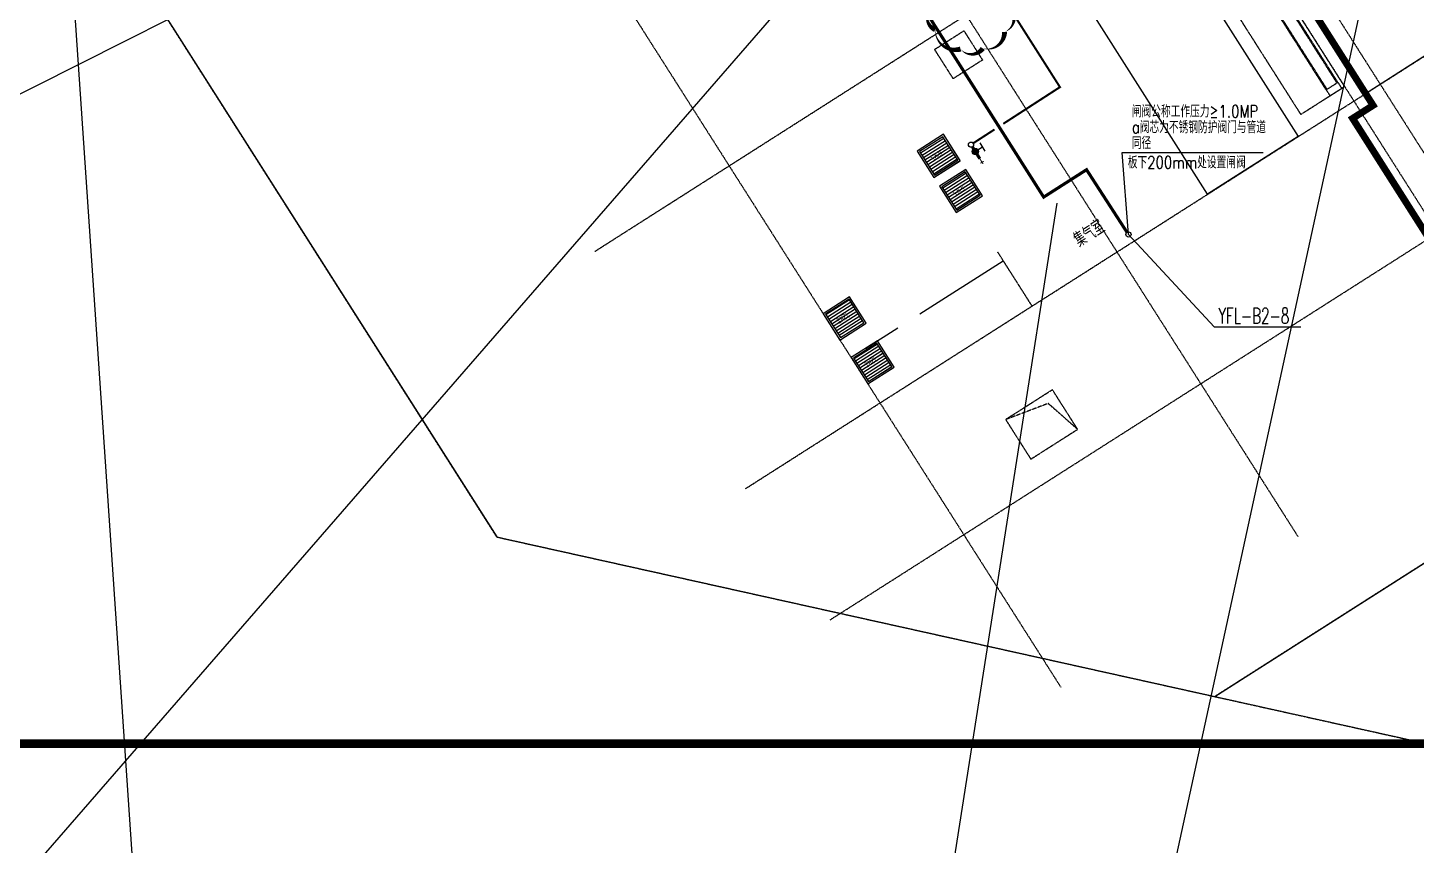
# Model space of a CAD drawing. Extents: x -1466470 to 922624, y -511729 to 590125.
# Drawn here: x -217023 to -176984, y -14968 to 8589 of the extents above; entities that cross this region are included whole.
import ezdxf

# ---------------------------------------------------------------- set-up
doc = ezdxf.new("R2010")
doc.units = 0
doc.header["$LTSCALE"] = 10
doc.header["$MEASUREMENT"] = 0
for name, pattern in [('104-1516 B2核心筒$0$DASH', [0.35, 0.25, -0.1]), ('104-1516 B2核心筒|CENTER', [2, 1.25, -0.25, 0.25, -0.25]), ('X-104 B2平面$0$ACAD_ISO04W100', [30, 24, -3, 0, -3]), ('X-104 B2平面$0$DOTE', [2.42, 2, -0.2, 0.02, -0.2]), ('X-104 B2平面$1$DASH', [0.35, 0.25, -0.1])]:
    doc.linetypes.add(name, pattern=pattern)
for name, color, linetype in [('104-1516 B2核心筒$0$02-TEXT_房间', 7, 'Continuous'), ('104-1516 B2核心筒$0$A-C_门', 150, 'Continuous'), ('104-1516 B2核心筒$0$A-I_车位-流线', 127, '104-1516 B2核心筒|CENTER'), ('104-1516 B2核心筒$0$A-TECH_结构', 21, 'Continuous'), ('104-1516 B2核心筒$0$DOOR_FIRE', 220, 'Continuous'), ('DIM_压力废', 3, 'Continuous'), ('PIPE-压力废', 31, 'TG_YF'), ('PIPE-给水', 3, 'TG_J'), ('TWT_LEAD', 3, 'Continuous'), ('VPIPE-压力废', 31, 'Continuous'), ('X-104 B2平面$0$A_AXIS-轴线', 9, 'X-104 B2平面$0$DOTE'), ('X-104 B2平面$0$A_STR-砼墙', 51, 'Continuous'), ('X-104 B2平面$0$M-用地 红线', 20, 'X-104 B2平面$0$ACAD_ISO04W100'), ('X-104 B2平面$0$文字1', 7, 'Continuous'), ('X-104 B2平面$0$集水坑&', 6, 'Continuous'), ('X-104 B2平面$1$集水坑&', 7, 'Continuous'), ('水-管线-给水低', 1, 'Continuous'), ('水-设备-给水', 7, 'Continuous'), ('水-阀门-给水', 7, 'Continuous')]:
    doc.layers.add(name, color=color, linetype=linetype)
for name, color, linetype, plot in [('104-1516 B2核心筒$0$04-不打印_辅助线', 165, 'Continuous', False), ('DIM_MODI', 6, 'Continuous', False), ('X-104 B2平面$0$04-不打印_辅助线', 165, 'Continuous', False), ('X-104 B2平面$0$04-不打印_防火分区', 30, 'Continuous', False), ('X-104 B2平面$0$04-不打印_面积', 5, 'Continuous', False)]:
    doc.layers.add(name, color=color, linetype=linetype, plot=plot)
doc.styles.add('104-1516 B2核心筒$0$_TCH_SPACE', font='ros.shx', dxfattribs={"width": 0.75, "height": 5, "bigfont": 'jd.shx'})
doc.styles.add('_TWT_SERIAL', font='COMPLEX', dxfattribs={"width": 0.8, "height": 3.5, "bigfont": 'HZTXT'})
doc.styles.add('TG_LINETYPE', font='romans2.shx', dxfattribs={"width": 0.8, "height": 3, "bigfont": 'hzdf2.shx'})
doc.styles.add('X-104 B2平面$0$20150624地库ZL1_t8_t8$0$20150624地库ZL1_t8_t8$0$华通样式', font='ros1.shx', dxfattribs={"width": 0.7, "height": 3.5, "bigfont": 'jd.shx'})
doc.linetypes.add('TG_J', pattern='A,2,-0.3,["J",TG_LINETYPE,S=0.1,R=0,X=-0.23,Y=-0.15],0', length=2.3)
doc.linetypes.add('TG_YF', pattern='A,2,-0.6,["YF",TG_LINETYPE,S=0.1,R=0,X=-0.52,Y=-0.15],0', length=2.6)
pattern_1 = [(180, (-432649.534, -553252.195), (-7e-15, -79.375), [])]

# ---------------------------------------------------------------- blocks, each defined once
blk = doc.blocks.new('*U426')
at = {"linetype": '104-1516 B2核心筒$0$DASH'}
for p, q in [((-200, -500), (-200, -100)), ((0, -100), (-200, -100)), ((5000, -100), (5200, -100)), ((5200, -500), (5200, -100)), ((0, -500), (-200, -500)), ((5000, -500), (5200, -500))]:
    blk.add_line(p, q, dxfattribs=at)
blk.add_lwpolyline([(5200, 0), (-200, 0), (-200, -1500), (5200, -1500)], close=True, dxfattribs=at)
for points in [[(5000, -100), (0, -100)], [(0, -100), (0, -500)], [(5000, -130), (0, -130)], [(5000, -100), (5000, -500)], [(5000, -470), (0, -470)], [(5000, -500), (0, -500)]]:
    blk.add_lwpolyline(points, dxfattribs=at)
blk = doc.blocks.new('104-1516 B2核心筒')
at = {"layer": '104-1516 B2核心筒$0$04-不打印_辅助线'}
for points in [[(11200, 0), (11200, 6400), (14300, 6400), (14300, 0)], [(16600, 0), (16600, 6400), (19700, 6400), (19700, 0)]]:
    blk.add_lwpolyline(points, close=True, dxfattribs=at)
at = {"layer": '104-1516 B2核心筒$0$A-C_门'}
for p, q in [((500, 1550), (1600, 1550)), ((2350, 1550), (5200, 1550))]:
    blk.add_line(p, q, dxfattribs=at)
at = {"layer": '104-1516 B2核心筒$0$A-I_车位-流线', "linetype": '104-1516 B2核心筒|CENTER', "extrusion": (0, 0, -1)}
blk.add_arc((-16949, 9825), 6000, 270, 0, dxfattribs=at)
at = {"layer": '104-1516 B2核心筒$0$A-TECH_结构', "linetype": '104-1516 B2核心筒$0$DASH'}
for points in [[(2800, -3700), (4400, -3700), (4400, -2350), (2800, -2350)], [(2800, -3700), (4400, -3700), (4085, -2616), (2800, -2350)]]:
    blk.add_lwpolyline(points, close=True, dxfattribs=at)
at = {"layer": '104-1516 B2核心筒$0$DOOR_FIRE', "linetype": '104-1516 B2核心筒$0$DASH', "rotation": 269.9999896018064}
blk.add_blockref('*U426', (16200, 5700), dxfattribs=at)
at = {"layer": '104-1516 B2核心筒$0$02-TEXT_房间', "style": '104-1516 B2核心筒$0$_TCH_SPACE', "width": 0.75}
blk.add_text('集气室', height=428.1, rotation=0, dxfattribs=at).set_placement((7256, 678))
blk = doc.blocks.new('X-104 B2平面$1$A$C51037562')
at = {"layer": 'X-104 B2平面$1$集水坑&'}
h = blk.add_hatch(dxfattribs=at)
h.set_pattern_fill('ANSI31', color=256, scale=50, angle=135)
h.set_pattern_definition(pattern_1)
h.paths.add_polyline_path([(-850, 850), (-50, 850), (-50, 50), (-850, 50)])
for points in [[(-900, 900), (0, 900), (0, 0), (-900, 0)], [(-850, 850), (-50, 850), (-50, 50), (-850, 50)]]:
    blk.add_lwpolyline(points, close=True, dxfattribs=at)
blk = doc.blocks.new('104 轴线')
for p, q in [((-140917, -76529), (-48736, -17850)), ((-140896, -76515), (-48715, -17837)), ((-149374, -22840), (-113048, -79905)), ((-150133, -23323), (-113808, -80389)), ((-136567, -83362), (-44387, -24683)), ((-136546, -83348), (-44366, -24670)), ((-156966, -27673), (-120641, -84738)), ((-134130, -87144), (-41949, -28466)), ((-163799, -32023), (-127474, -89088))]:
    blk.add_line(p, q)
at = {"layer": 'Defpoints'}
blk.add_lwpolyline([(13135, -2670), (19996, 9914), (18926, 200140), (-165691, 199501, 0.064843), (-234306, 190322, 0.064894), (-298282, 163874), (-300993, 152958), (-177498, -41043), (-162540, -55229), (-143745, -84755), (-123037, -89354), (13135, -2670)], format="xyb", close=True, dxfattribs=at)
blk = doc.blocks.new('X-104 B2平面$0$A$C63741260')
at = {"layer": 'X-104 B2平面$0$04-不打印_辅助线'}
blk.add_lwpolyline([(0, -1242375), (416150, -1242375), (416150, -948025), (0, -948025)], close=True, dxfattribs=at)
blk.add_lwpolyline([(0, -1242375), (416150, -1242375), (416150, -948025), (0, -948025)], close=True, dxfattribs=at)
blk.add_lwpolyline([(0, -1242375), (416150, -1242375), (416150, -948025), (0, -948025)], close=True, dxfattribs=at)
blk.add_lwpolyline([(0, -1242375), (416150, -1242375), (416150, -948025), (0, -948025)], close=True, dxfattribs=at)
at = {"layer": 'X-104 B2平面$0$04-不打印_面积'}
blk.add_lwpolyline([(0, -1242375), (416150, -1242375), (416150, -948025), (0, -948025)], close=True, dxfattribs=at)
blk = doc.blocks.new('X-104 B2平面')
at = {"layer": 'X-104 B2平面$0$04-不打印_辅助线', "const_width": 250}
blk.add_lwpolyline([(-190030, -6020), (226120, -6020), (226120, 288330), (-190030, 288330)], close=True, dxfattribs=at)
at = {"layer": 'X-104 B2平面$0$04-不打印_防火分区', "linetype": 'X-104 B2平面$1$DASH', "const_width": 200}
blk.add_lwpolyline([(-12701, 50865), (11802, 12373), (11211, 11997), (20932, -3274)], dxfattribs=at)
at = {"layer": 'X-104 B2平面$0$04-不打印_面积', "color": 250}
for points in [[(-42154, 257698), (-16810, -114737), (61547, 245499)], [(31154, 57113), (-56424, -43588), (-73751, -43588)], [(2934, 27887), (-50055, 1206), (-93700, 1206)], [(2682, 9556), (-16810, -114737), (-59960, -114737)]]:
    blk.add_lwpolyline(points, dxfattribs=at)
at = {"layer": 'X-104 B2平面$0$A_STR-砼墙', "linetype": 'X-104 B2平面$1$DASH'}
blk.add_line((1970, 6589), (977, 8149), dxfattribs=at)
at = {"layer": 'X-104 B2平面$0$M-用地 红线', "ltscale": 0.05}
blk.add_lwpolyline([(143408, 82020), (150269, 94604), (149199, 284830), (-35418, 284191, 0.064843), (-104033, 275012, 0.064894), (-168009, 248564), (-170720, 237648), (-47225, 43647), (-32267, 29461), (-13472, -65), (7236, -4664), (143408, 82020)], format="xyb", close=True, dxfattribs=at)
blk.add_lwpolyline([(143408, 82020), (150269, 94604), (149199, 284830), (-35418, 284191, 0.064843), (-104033, 275012, 0.064894), (-168009, 248564), (-170720, 237648), (-47225, 43647), (-32267, 29461), (-13472, -65), (7236, -4664), (143408, 82020)], format="xyb", close=True, dxfattribs=at)
blk.add_lwpolyline([(143408, 82020), (7236, -4664), (14139, -6196), (43665, 12599), (63221, 19121), (94747, 39189), (108934, 54147), (138459, 72942), (143408, 82020)], close=True, dxfattribs=at)
at = {"layer": 'X-104 B2平面$1$集水坑&', "linetype": 'X-104 B2平面$1$DASH'}
blk.add_lwpolyline([(2, 14523), (539, 13679), (-305, 13142), (-842, 13986), (2, 14523)], dxfattribs=at)
at = {"rotation": 32.47920826362237}
blk.add_blockref('104-1516 B2核心筒', (-2417, 3796), dxfattribs=at)
at = {"layer": 'X-104 B2平面$0$04-不打印_辅助线'}
blk.add_blockref('X-104 B2平面$0$A$C63741260', (-190030, 1236355), dxfattribs=at)
at = {"layer": 'X-104 B2平面$0$A_AXIS-轴线', "rotation": 7.045863037328646e-07}
blk.add_blockref('104 轴线', (130274, 84690), dxfattribs=at)
at = {"layer": 'X-104 B2平面$1$集水坑&', "xscale": -1, "rotation": 32.47921582263423}
for p in [(-864, 10296), (-220, 9284), (-3571, 5610), (-2766, 4344)]:
    blk.add_blockref('X-104 B2平面$1$A$C51037562', p, dxfattribs=at)
blk = doc.blocks.new('X-104 B2平面$0$A$C51037562')
at = {"layer": 'X-104 B2平面$0$集水坑&'}
h = blk.add_hatch(dxfattribs=at)
h.set_pattern_fill('ANSI31', color=256, scale=50, angle=135)
h.set_pattern_definition(pattern_1)
h.paths.add_polyline_path([(-850, 850), (-50, 850), (-50, 50), (-850, 50)])
for points in [[(-900, 900), (0, 900), (0, 0), (-900, 0)], [(-850, 850), (-50, 850), (-50, 50), (-850, 50)]]:
    blk.add_lwpolyline(points, close=True, dxfattribs=at)
at = {"layer": 'X-104 B2平面$0$文字1', "style": 'X-104 B2平面$0$20150624地库ZL1_t8_t8$0$20150624地库ZL1_t8_t8$0$华通样式', "width": 0.7}
blk.add_text('JSK2', height=175, dxfattribs=at).set_placement((-608, 407))
blk = doc.blocks.new('$VALVE$00000497')
for p, q in [((78, 138), (-78, 138)), ((0, 50), (0, 138))]:
    blk.add_line(p, q)
at = {"const_width": 49.6}
blk.add_lwpolyline([(25, 0, 1), (-25, 0, 1)], format="xyb", close=True, dxfattribs=at)
blk.add_circle((0, 0), 50)
blk = doc.blocks.new('$TwtSys$00000320')
at = {"const_width": 20}
for points in [[(0, 0), (0, -121)], [(-37, -83), (37, -83)]]:
    blk.add_lwpolyline(points, dxfattribs=at)

msp = doc.modelspace()

# ---------------------------------------------------------------- hatches: boundary and pattern name
at = {"layer": 'PIPE-压力废', "linetype": 'Continuous'}
for points in [[(-186491.1, 4499), (-186515.4, 4536.9), (-186477.6, 4561)], [(-187727.1, 3709.4), (-187702.8, 3671.5), (-187740.8, 3647.2)]]:
    msp.add_hatch(color=256, dxfattribs=at).paths.add_polyline_path(points)
at = {"layer": 'PIPE-压力废'}
for points in [[(-186491.1, 4499), (-186453.3, 4523.4), (-186477.6, 4561)], [(-187727.1, 3709.4), (-187765, 3685.3), (-187740.8, 3647.2)]]:
    msp.add_hatch(color=256, dxfattribs=at).paths.add_polyline_path(points)
at = {"layer": 'PIPE-给水', "linetype": 'TG_J'}
msp.add_hatch(color=256, dxfattribs=at).paths.add_polyline_path([(-187257.8, 6879.1), (-187232.5, 6895.2), (-187216.5, 6870.1)])
at = {"layer": 'PIPE-给水', "linetype": 'Continuous'}
msp.add_hatch(color=256, dxfattribs=at).paths.add_polyline_path([(-187257.8, 6879.1), (-187241.5, 6853.9), (-187216.5, 6870.1)])

# ---------------------------------------------------------------- linework, layer by layer
at = {"layer": 'DIM_MODI'}
msp.add_lwpolyline([(-188662.8, 9112.5, 0, 150, 0.5), (-188925.3, 9851.9, 0, 150, 0.5), (-189843.5, 10285.1, 0, 150, 0.5), (-190909.6, 9582.8, 0, 150, 0.5), (-191008.1, 9112.5, 0, 150, 0.5), (-190857.9, 8538.3, 0, 150, 0.5), (-190124.4, 7976, 0, 150, 0.5), (-189483, 7994.1, 0, 150, 0.5), (-188856.7, 8466.6, 0, 150, 0.5)], format="xyseb", close=True, dxfattribs=at)
at = {"layer": 'DIM_压力废'}
for p, q in [((-185283.8, 2632), (-182808.9, -25.1)), ((-182808.9, -25.1), (-180313, -25.1))]:
    msp.add_line(p, q, dxfattribs=at)
at = {"layer": 'PIPE-压力废', "ltscale": 1.5, "const_width": 90}
for points in [[(-192917.9, 11878), (-187727.1, 3709.4)], [(-186491.1, 4499), (-185324.5, 2695)]]:
    msp.add_lwpolyline(points, dxfattribs=at)
at = {"layer": 'PIPE-压力废', "linetype": 'Continuous', "ltscale": 1.5, "const_width": 90}
msp.add_lwpolyline([(-186491.1, 4499), (-187727.1, 3709.4)], dxfattribs=at)
at = {"layer": 'PIPE-给水', "linetype": 'TG_J', "const_width": 60}
msp.add_lwpolyline([(-198062.4, 23852.5), (-187257.8, 6879.1)], dxfattribs=at)
at = {"layer": 'PIPE-给水', "linetype": 'Continuous', "const_width": 60}
for points in [[(-187257.8, 6879.1), (-188892, 5822.3)], [(-189143.9, 5659.4), (-189779.9, 5248.1)]]:
    msp.add_lwpolyline(points, dxfattribs=at)
at = {"layer": 'TWT_LEAD'}
for p, q in [((-185283.8, 2632), (-185459.6, 4990)), ((-185283.8, 2632), (-185459.6, 4990)), ((-185459.6, 4990), (-181398.6, 4990))]:
    msp.add_line(p, q, dxfattribs=at)
at = {"layer": 'VPIPE-压力废', "linetype": 'Continuous'}
msp.add_circle((-185283.8, 2632), 75, dxfattribs=at)
at = {"layer": '水-管线-给水低', "linetype": 'Continuous', "ltscale": 1.5, "const_width": 90}
msp.add_lwpolyline([(-189782.1, 5157.4), (-189570.2, 4818.4)], dxfattribs=at)
at = {"layer": '水-管线-给水低', "linetype": 'Continuous'}
msp.add_circle((-189821.9, 5221), 75, dxfattribs=at)

# ---------------------------------------------------------------- block references
msp.add_blockref('X-104 B2平面', (-190030.1, -6020))
at = {"layer": 'X-104 B2平面$0$集水坑&', "xscale": -1, "rotation": 32.47921582263423}
for p in [(-190894.4, 4276.4), (-190250, 3264.1), (-193601.1, -410.1), (-192795.6, -1675.5)]:
    msp.add_blockref('X-104 B2平面$0$A$C51037562', p, dxfattribs=at)
at = {"layer": '水-设备-给水', "xscale": 1.5, "yscale": 1.5, "zscale": 1.5, "rotation": 32.01380127646564}
msp.add_blockref('$TwtSys$00000320', (-189570.2, 4818.4), dxfattribs=at)
at = {"layer": '水-阀门-给水', "xscale": 1.8, "yscale": 1.8, "zscale": 1.8, "rotation": 302.0138012764656}
msp.add_blockref('$VALVE$00000497', (-189698.3, 5023.3), dxfattribs=at)

# ---------------------------------------------------------------- texts
at = {"layer": 'DIM_压力废', "color": 7, "style": '_TWT_SERIAL', "width": 0.64}
msp.add_text('YFL-B2-8', height=450, dxfattribs=at).set_placement((-182693.3, 64.9))
at = {"layer": 'TWT_LEAD', "color": 7, "style": '_TWT_SERIAL', "width": 0.8}
for s, p in [('闸阀公称工作压力≥1.0MP', (-185185.2, 6005)), ('a阀芯为不锈钢防护阀门与管道', (-185185.2, 5550)), ('同径', (-185185.2, 5095)), ('板下200mm处设置闸阀', (-185301, 4535))]:
    msp.add_text(s, height=350, dxfattribs=at).set_placement(p)

doc.saveas('drawing.dxf')
